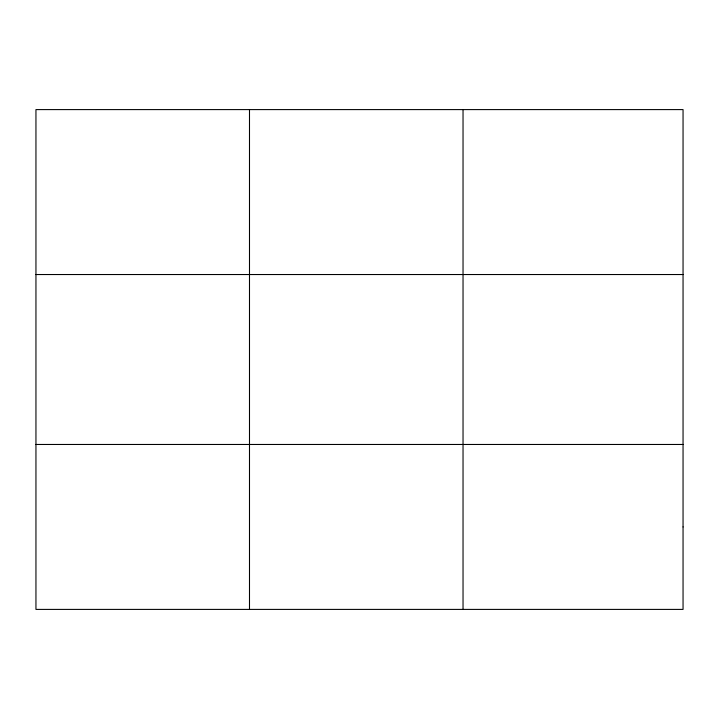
<?xml version="1.0" encoding="UTF-8"?>
<svg xmlns="http://www.w3.org/2000/svg" width="719" height="719" viewBox="0 0 719 719"><rect width="100%" height="100%" fill="white"/><g stroke="black" fill="none" stroke-linecap="round" stroke-linejoin="round"><path stroke-width="1.08" d="M249.493 109.594L249.493 609.406M463.036 109.594L463.036 609.406M35.95 274.532L683.05 274.532M35.95 444.468L683.05 444.468M683.05 526.937L683.05 609.406L35.95 609.406L35.95 109.594L683.05 109.594L683.05 526.937"/></g></svg>
